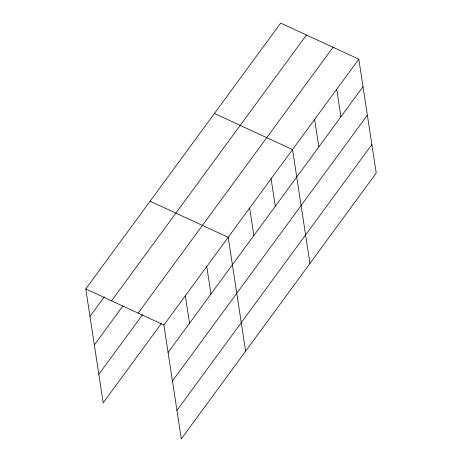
<?xml version="1.0" encoding="UTF-8"?>
<svg xmlns="http://www.w3.org/2000/svg" width="462" height="462" viewBox="0 0 462 462"><rect width="100%" height="100%" fill="white"/><g stroke="black" fill="none" stroke-linecap="round" stroke-linejoin="round"><path stroke-width="0.69" d="M161.215 323.7L103.199 402.829L85.776 288.946L280.694 23.1L358.801 59.171L376.224 173.054L181.306 438.9L163.877 325.017L358.801 59.171M89.98 316.424L104.273 296.927M111.55 300.849L306.468 35.002M94.34 344.941L122.932 305.948M138.103 313.115L333.027 47.268M98.839 374.312L142.562 314.68M168.081 352.494L363.005 86.654M172.447 381.011L367.371 115.165M176.94 410.389L371.864 144.542M214.42 113.49L292.527 149.561L309.956 263.444M150.098 201.218L228.205 237.289L245.628 351.172M85.776 288.946L163.877 325.017M336.711 89.299L340.916 116.782M314.616 119.433L318.82 146.91M271.084 178.8L275.288 206.283M249.642 208.044L253.852 235.528M206.762 266.534L210.967 294.011M185.32 295.772L189.524 323.256"/></g></svg>
